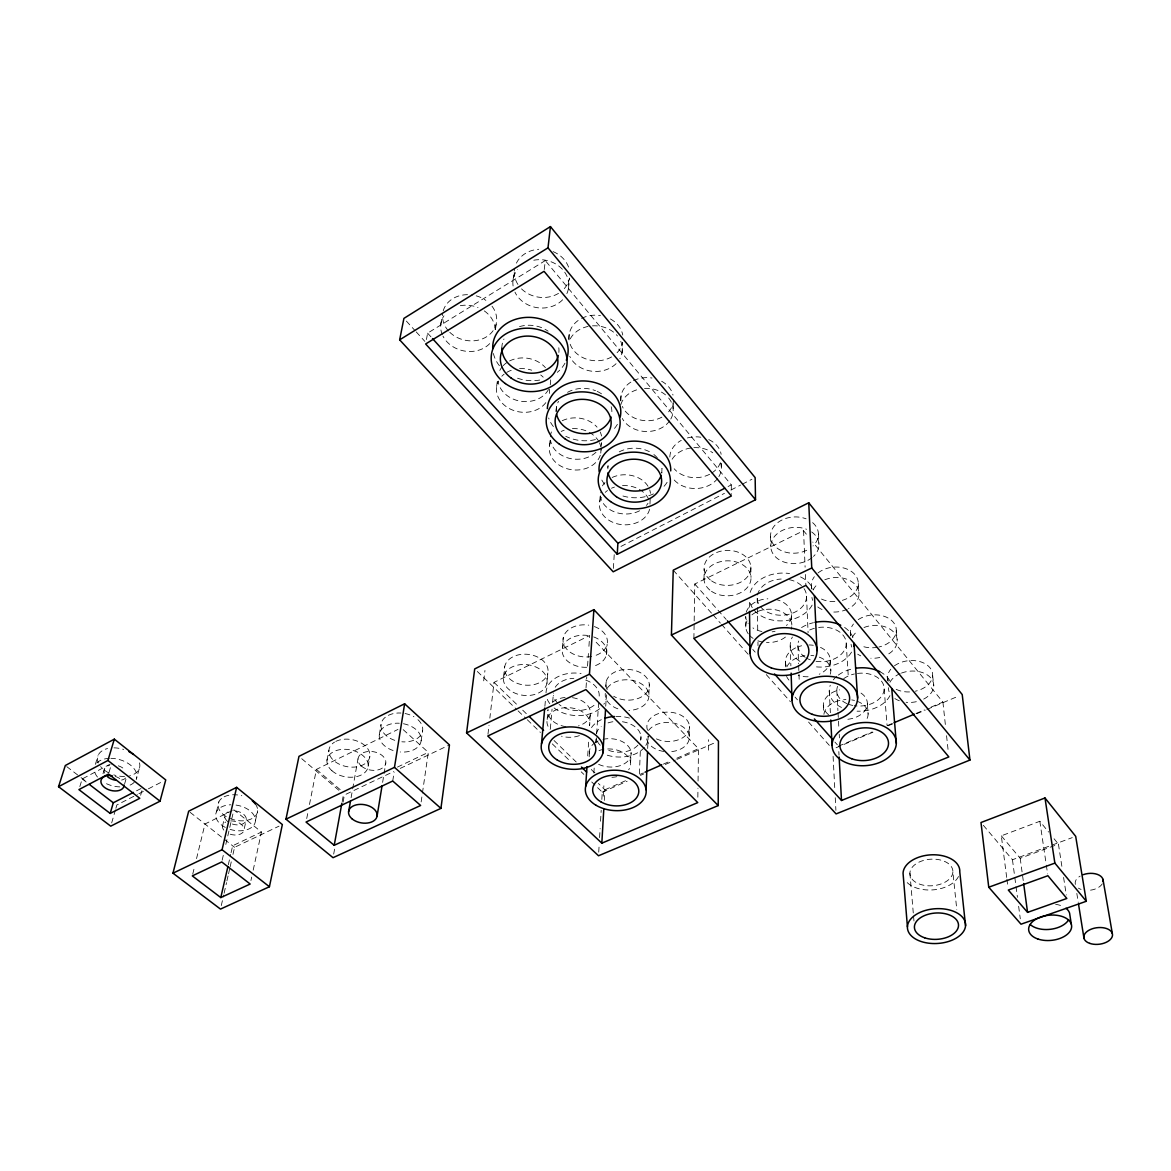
<?xml version="1.0" encoding="UTF-8"?>
<svg xmlns="http://www.w3.org/2000/svg" width="1171" height="1171" viewBox="0 0 1171 1171"><rect width="100%" height="100%" fill="white"/><g stroke="black" fill="none" stroke-linecap="round" stroke-linejoin="round"><path stroke-width="0.75" stroke-dasharray="5 3.75" d="M721.336 466.922L721.336 463.306M708.455 750.157L708.543 739.706M704.02 579.513L704.137 569.106M697.843 797.217L697.96 788.229M698.062 781.042L698.487 748.693L594.736 640.771M693.891 638.429L694.784 584.022L803.555 530.726L808.166 536.391M689.28 736.53L689.47 726.181M673.135 408.65L673.296 403.263M661.791 473.172L661.966 468.415A27.182 21.444 1.9 0 1 661.82 472.63M647.665 748.503L648.134 735.944A29.699 20.317 2.9 0 1 645.323 746.205M648.895 694.447L649.29 684.098M649.964 504.13L650.271 496.899M639.381 773.855L640.435 748.737M640.8 739.779L640.947 736.178M630.598 762.584L631.081 752.294M604.295 800.466L604.909 789.796L598.396 783.472M605.729 706.186L606.168 698.999M598.732 852.137L599.157 844.862M599.581 837.602L600.123 828.512M600.547 821.237L601.191 810.332M601.821 799.427L602.26 792.152L591.736 781.994M603.27 796.163L603.87 785.814M620.776 400.672L621.113 395.3M606.49 654.677L607.12 644.328M605.846 686.894L606.154 681.727M613.399 568.403L614.409 551.439M621.991 353.144L622.665 342.474A27.094 22.791 3.9 0 1 616.766 353.027M593.858 773.05L594.209 767.693M595.79 742.634L596.024 739.047M596.083 742.809L596.537 735.637M596.654 733.836L598.688 701.517M607.866 468.839L608.071 465.677A27.182 21.444 1.9 0 0 607.705 468.473M589.174 756.803L589.613 749.952M590.213 715.408L589.525 725.713A21.459 14.784 4.4 0 0 564.232 707.767A21.459 14.784 4.4 0 0 550.121 729.489M587.71 755.895L588.779 739.794M599.772 501.539L600.401 492.537M601.25 446.327L601.499 442.74A25.791 20.654 4.7 0 1 600.372 446.195M586.027 687.758L586.773 676.94M587.535 666.138L588.413 653.52M588.925 646.319L589.686 635.516L494.016 682.386L489.844 718.13M562.402 648.09L563.266 637.756M550.355 728.845L552.053 709.128M552.668 701.956L553.444 692.998M547.179 719.462L548.072 709.187M546.916 683.352A21.927 15.443 5.8 0 0 517.187 665.201A21.927 15.443 5.8 0 0 511.698 691.461A21.927 15.443 5.8 0 0 546.916 683.352L547.838 673.047A21.825 15.457 5.8 0 0 518.27 654.911A21.825 15.457 5.8 0 0 512.796 681.185A21.825 15.457 5.8 0 0 547.838 673.047M544.881 706.259L545.525 699.087M568.74 339.268L569.252 333.94M556.02 411.65L556.488 406.952M568.447 288.593L569.487 278.054A27.855 24.064 8.3 0 1 563.719 289.222M549.536 445.522L550.619 434.778A25.791 20.654 4.7 0 1 552.463 429.64M503.574 676.926L504.716 666.636M544.266 269.52L545.291 260.577L427.605 333.149L426.2 340.878M487.97 734.232L489.01 725.288M483.696 680.849L484.955 670.471M496.621 386.518L497.573 379.404M513.088 279.664L514.493 269.169M495.479 329.373L496.475 322.318M421.15 801.93L422.16 794.846M422.424 793.074L428.308 752.368L401.199 727.85M421.136 740.804L422.658 730.602M392.724 781.013L394.144 772.143M382.624 782.36L383.781 775.304M384.059 773.548L385.801 762.965M379.302 734.7L381.029 724.512M368.133 766.376L369.875 756.232M440.794 324.265L442.638 313.726M351.095 797.685L352.354 790.645M352.661 788.873L357.989 758.925M333.676 854.098L334.979 846.94M343.103 802.164L344.391 795.007M342.195 801.476L343.469 794.465M326.958 760.403L328.919 750.274M306.714 818.544L308.105 811.518M309.481 804.506L316.404 769.391L397.95 729.445M250.931 880.563L251.677 877.094M253.185 870.17L261.47 832.01L233.863 809.834L225.374 846.326M255.439 820.725L257.649 810.713M230.248 834.22A10.963 6.821 12.1 0 0 244.066 829.492L246.349 819.422M221.29 905.564L223.705 894.981M224.115 893.21L226.53 882.627M226.925 880.855L228.125 875.571M228.535 873.8L229.736 868.501M230.145 866.745L231.346 861.446M232.956 854.391L234.566 847.336L279.049 826.14M228.316 864.754L230.687 854.391M231.082 852.664L232.663 845.755L261.47 832.01M222.153 860.217L223.763 853.278M222.431 826.448L224.817 816.363M216.459 811.84L218.86 801.842M192.732 874.166L194.415 867.243M196.538 858.592L204.998 823.974L232.253 810.61M140.637 795.255L141.911 790.674M139.217 768.82L136.26 779.286A21.766 13.598 15.1 0 0 110.879 758.325M111.684 822.906L115.431 809.893M115.9 808.268L116.837 805.004L137.344 794.494M124.638 783.823L125.941 779.301M108.976 772.509L111.699 763.331M103.004 773.694L104.365 769.171M95.349 764.4L98.013 755.69M79.833 786.561L82.19 778.949L110.147 764.151M136.553 790.82L142.76 787.629M728.069 486.536L731.304 484.867L545.291 260.577M138.925 793.689L146.814 789.635M148.38 788.83L162.579 781.54M620.981 546.433L724.439 493.357M730.909 490.049L740.599 485.072M742.224 484.238L751.914 479.261M397.452 767.093L428.308 752.368M346.045 794.216L393.646 771.528M400.219 768.41L449.459 744.932M604.909 789.796L626.631 780.252M640.01 774.382L643.347 772.919M663.401 764.107L670.075 761.179M676.765 758.237L698.487 748.693M602.26 792.152L627.158 781.233M640.435 775.407L643.757 773.943M665.333 764.473L675.286 760.111M676.955 759.379L715.13 742.619M838.524 746.147L872.205 731.934M887.355 725.552L892.404 723.415M915.985 713.461L924.402 709.919M931.135 707.079L942.918 702.102L812.776 542.056M836.079 747.757L873.083 732.153M888.218 725.757L893.268 723.634M916.805 713.695L925.222 710.153M926.89 709.45L958.844 695.969M1006.679 877.386L1001.322 835.831L1039.833 821.281L1048.587 832.039M983.318 825.292L1012.461 859.748L1072.27 837.616M1001.322 835.831L1020.204 858.27L1058.438 844.145L1061.951 866.921M82.19 778.949L86.434 782.199M66.732 766.61L79.613 776.475M81.048 777.573L86.771 781.965M190.112 812.323L234.566 847.336M316.404 769.391L341.054 790.381M301.723 758.691L338.887 790.308M477.329 671.481L516.777 709.582M518.094 710.856L525.984 718.482M527.301 719.755L540.446 732.446M552.288 743.878L570.687 761.662M581.211 771.835L583.846 774.368M494.016 682.386L517.494 705.132M522.72 710.182L526.628 713.973M554.029 740.511L576.205 761.984M406.381 321.103L415.002 330.573M416.232 331.92L424.853 341.39M427.605 333.149L431.294 337.219M673.237 570.189L711.895 613.575M713.11 614.936L720.355 623.074M721.556 624.421L748.137 654.252M766.273 674.598L790.425 701.707M808.561 722.053L830.298 746.454M694.784 584.022L726.181 619.444M752.763 649.422L755.178 652.145M795.036 697.096L797.451 699.834M834.908 742.063L837.324 744.785M1054.061 838.758L1058.438 844.145M1076.822 893.414L1078.257 902.431M1063.59 877.445L1066.298 894.966M1039.833 821.281L1046.069 863.422M1046.318 865.179L1047.621 873.961M1020.204 858.27L1023.395 881.704M1012.461 859.748L1014.598 875.864M1014.833 877.65L1015.784 884.808M1016.018 886.608L1017.453 897.352M1018.638 906.295L1020.292 918.825M1006.914 879.201L1007.85 886.432M942.918 702.102L945.597 726.854M946.549 735.695L948.276 751.621M932.658 675.535L933.755 686.045M952.887 872.088A21.532 13.291 -4 0 1 919.908 884.237A21.532 13.291 -4 0 1 921.416 861.124A21.532 13.291 -4 0 1 952.887 872.088L956.809 909.721M896.313 630.54L897.235 641.035M909.911 873.098L913.38 914.214M913.541 916L913.995 921.357M887.574 677.219L887.867 680.717M884.164 688.885L887.062 725.361M867.374 703.654L868.121 714.105M858.27 583.436L859.016 593.917M850.336 632.399L850.556 635.882M846.238 643.611L848.39 678.272M836.797 690.612L837.909 710.621M838.012 712.436L838.817 726.986M839.226 734.261L839.431 737.906M838.831 751.577L839.022 755.207M830.268 660.137L830.825 670.588M833.093 756.364L834.777 788.742M835.245 797.729L835.904 810.317M829.244 690.89L830.371 712.7M818.427 534.093L818.953 544.544M823.345 705.22L823.769 713.915M811.357 585.5L811.518 588.984M806.541 596.215L808.092 632.677M803.555 530.726L805.106 567.174M805.414 574.463L805.882 585.398M797.919 645.543L798.593 663.737M798.666 665.552L799.193 680.117M791.479 614.629L791.83 625.065M790.22 645.836L790.879 665.845M785.375 661.864L785.536 667.075M770.533 536.377L770.796 546.798M757.213 598.337L757.33 605.612M757.359 607.442L757.783 632.896M757.944 641.986L758.003 645.631M750.86 566.984L751.006 577.42M749.396 602.318L749.484 609.593M745.781 626.968L745.678 616.546A22.922 16.657 -2.4 0 0 748.181 623.455M731.304 484.867L731.333 494.396M134.226 782.316A21.766 13.598 15.1 0 1 128.166 785.829M119.793 786.897A21.766 13.598 15.1 0 1 105.478 783.223M97.486 777.046A21.766 13.598 15.1 0 1 94.427 770.899M96.798 763.053A21.766 13.598 15.1 0 1 109.518 758.325M115.226 776.402A11.856 7.348 15 0 1 122.413 780.955M139.466 762.848A21.664 13.613 15.2 0 1 129.63 775.802M124.594 776.446A21.664 13.613 15.2 0 1 113.719 774.895M108.581 772.787A21.664 13.613 15.2 0 1 100.633 766.61M98.364 762.95A21.664 13.613 15.2 0 1 107.542 748.532M113.997 747.845A21.664 13.613 15.2 0 1 123.702 749.455M125.707 777.939A11.783 7.363 15.1 0 1 121.594 780.076M104.541 773.094A11.783 7.363 15.1 0 1 109.562 765.322M118.315 765.819A11.783 7.363 15.1 0 1 125.473 770.386M617.38 424.341A36.799 29.875 4.4 0 1 612.272 430.752M595.439 439.593A36.799 29.875 4.4 0 1 565.783 436.329M553.4 426.566A36.799 29.875 4.4 0 1 548.643 417.988M550.633 379.858A26.494 21.751 7.9 0 1 549.126 388.216M548.496 389.504A26.494 21.751 7.9 0 1 520.671 401.229A26.494 21.751 7.9 0 1 498.085 381.556M499.812 370.417A26.494 21.751 7.9 0 1 502.242 366.728M503.252 365.601A26.494 21.751 7.9 0 1 508.155 361.751M509.561 360.975A26.494 21.751 7.9 0 1 545.423 367.665M501.832 348.109A28.66 23.888 7.9 0 1 503.984 339.005M519.543 326.607A28.66 23.888 7.9 0 1 548.116 331.173M558.801 347.743A28.66 23.888 7.9 0 1 558.874 352.442M620.762 341.317A27.27 22.82 3.9 0 1 619.854 358.78M616.063 363.698A27.27 22.82 3.9 0 1 569.75 356.335M570.233 338.887A27.27 22.82 3.9 0 1 590.682 326.006M592.453 325.845A27.27 22.82 3.9 0 1 617.454 335.945M611.599 356.921A27.094 22.791 3.9 0 1 569.34 341.361M569.091 339.897A27.094 22.791 3.9 0 1 580.099 319.2M581.577 318.395A27.094 22.791 3.9 0 1 600.46 315.57M610.428 318.966A27.094 22.791 3.9 0 1 622.767 335.052M545.803 402.663A26.655 21.781 7.9 0 1 511.127 409.455A26.655 21.781 7.9 0 1 498.378 381.058M501.832 376.242A26.655 21.781 7.9 0 1 504.13 374.178M506.765 372.393A26.655 21.781 7.9 0 1 511.229 370.314M519.587 368.616A26.655 21.781 7.9 0 1 531.722 370.197M540.724 374.983A26.655 21.781 7.9 0 1 543.183 377.164M549.375 389.109A26.655 21.781 7.9 0 1 549.477 393.412M558.523 293.365A27.855 24.064 8.3 0 1 519.924 287.158M517.933 284.465A27.855 24.064 8.3 0 1 514.259 272.301M516.396 263.138A27.855 24.064 8.3 0 1 538.704 249.277M553.078 251.619A27.855 24.064 8.3 0 1 569.033 268.613M600.269 455.256A25.952 20.683 4.7 0 1 566.749 468.634A25.952 20.683 4.7 0 1 551.395 440.369M561.187 431.455A25.952 20.683 4.7 0 1 564.202 430.225M572.399 428.645A25.952 20.683 4.7 0 1 598.805 441.511M599.45 442.784A25.952 20.683 4.7 0 1 600.767 446.766M667.104 482.291A35.877 28.309 1.9 0 1 663.137 487.238M653.477 493.899A35.877 28.309 1.9 0 1 619.708 494.923M604.587 484.238A35.877 28.309 1.9 0 1 601.265 478.924M720.385 462.691A25.791 20.434 -1.1 0 1 711.002 473.523M709.626 474.284A25.791 20.434 -1.1 0 1 674.174 468.766M669.827 457.056A25.791 20.434 -1.1 0 1 681.288 440.355M687.377 437.939A25.791 20.434 -1.1 0 1 700.829 437.207M708.733 439.579A25.791 20.434 -1.1 0 1 721.146 454.304M564.949 363.215A37.823 31.529 7.9 0 1 557.294 372.349M539.729 380.063A37.823 31.529 7.9 0 1 517.392 378.16M499.432 365.747A37.823 31.529 7.9 0 1 493.386 353.437M533.8 260.211A28.045 24.108 8.2 0 1 562.124 268.993A28.045 24.108 8.2 0 1 566.413 294.55M562.636 299.776A28.045 24.108 8.2 0 1 514.962 292.121M513.088 285.973A28.045 24.108 8.2 0 1 517.597 269.52M668.656 398.008A26.582 21.59 1 0 1 670.485 419.584M669.666 420.828A26.582 21.59 1 0 1 645.192 431.484A26.582 21.59 1 0 1 622.284 418.457M620.806 404.668A26.582 21.59 1 0 1 637.668 389.548M644.518 388.391A26.582 21.59 1 0 1 667.631 396.852M673.53 399.296A26.406 21.576 1 0 1 667.031 413.465M661.893 417.139A26.406 21.576 1 0 1 622.299 406.41M620.806 400.921A26.406 21.576 1 0 1 632.047 381.395M633.496 380.634A26.406 21.576 1 0 1 651.984 378.013M661.63 381.248A26.406 21.576 1 0 1 673.003 395.081M720.721 463.379A25.938 20.449 -1 0 1 718.496 477.27M717.677 478.441A25.938 20.449 -1 0 1 694.374 488.512A25.938 20.449 -1 0 1 672.169 477.3M672.125 459.237A25.938 20.449 -1 0 1 692.163 447.82M693.861 447.673A25.938 20.449 -1 0 1 712.773 452.767M649.598 509.239A25.308 19.629 2.4 0 1 617.088 523.788A25.308 19.629 2.4 0 1 601.704 496.665M605.231 492.362A25.308 19.629 2.4 0 1 607.515 490.517M611.496 488.248A25.308 19.629 2.4 0 1 614.468 487.092M622.518 485.599A25.308 19.629 2.4 0 1 648.602 499.08M648.017 503.237A25.162 19.614 2.4 0 1 646.407 505.433M639.6 510.776A25.162 19.614 2.4 0 1 600.299 495.845M602.45 485.863A25.162 19.614 2.4 0 1 604.953 482.554M612.184 477.446A25.162 19.614 2.4 0 1 649.056 488.248M649.7 489.902A25.162 19.614 2.4 0 1 650.417 493.298M489.698 343.615A27.46 22.937 12 0 1 443.004 336.179M442.345 334.76A27.46 22.937 12 0 1 443.941 315.833M460.335 305.69A27.46 22.937 12 0 1 478.031 307.534M484.296 310.901A27.46 22.937 12 0 1 495.201 329.9M492.01 306.202A27.284 22.893 12.2 0 1 486.419 336.882A27.284 22.893 12.2 0 1 449.635 332.154M448.493 330.954A27.284 22.893 12.2 0 1 442.492 316.726M443.238 310.783A27.284 22.893 12.2 0 1 472.718 295.077M476.231 295.839A27.284 22.893 12.2 0 1 485.863 300.361M595.995 452.284A25.791 20.654 4.7 0 1 568.813 458.183A25.791 20.654 4.7 0 1 550.502 440.179M562.212 420.726A25.791 20.654 4.7 0 1 597.049 427.137M600.225 432.026A25.791 20.654 4.7 0 1 601.528 436.007M619.239 451.874A27.182 21.444 1.9 0 1 652.554 453.558M653.872 454.524A27.182 21.444 1.9 0 1 657.326 457.832M556.21 411.387A27.87 22.63 4.4 0 1 558.508 401.302M567.569 392.329A27.87 22.63 4.4 0 1 595.527 390.69M597.166 391.392A27.87 22.63 4.4 0 1 601.748 394.012M611.189 406.747A27.87 22.63 4.4 0 1 611.862 412.66M1055.657 904.334A21.459 12.661 -5.8 0 1 1060.677 905.52M1102.277 883.812A14.067 8.417 -6.9 0 1 1087.874 890.384M1081.111 889.404A14.067 8.417 -6.9 0 1 1078.432 888.13M1075.373 884.412A14.067 8.417 -6.9 0 1 1080.16 876.098M958.493 876.508A28.426 17.55 -4 0 1 934.18 889.77A28.426 17.55 -4 0 1 906.515 881.909M403.439 723.737A21.151 14.242 9.1 0 1 421.179 740.54A21.151 14.242 9.1 0 1 400.233 751.972M393.105 750.509A21.151 14.242 9.1 0 1 379.477 733.675A21.151 14.242 9.1 0 1 399.311 723.224M417.959 719.682A21.034 14.257 9.1 0 1 420.755 735.183A21.034 14.257 9.1 0 1 401.843 741.799M394.759 740.335A21.034 14.257 9.1 0 1 387.001 716.067M388.348 715.335A21.034 14.257 9.1 0 1 400.95 713.022M405.064 713.534A21.034 14.257 9.1 0 1 413.934 716.769M335.814 741.404A20.712 13.73 10.2 0 1 369.407 751.987A20.712 13.73 10.2 0 1 344.025 765.98A20.712 13.73 10.2 0 1 334.525 742.121M593.682 636.922A22.351 16.043 4 0 1 606.783 652.51A22.351 16.043 4 0 1 592.336 666.533M586.715 667.294A22.351 16.043 4 0 1 562.153 650.007A22.351 16.043 4 0 1 588.047 635.516M594.385 626.573A22.234 16.043 4 0 1 607.412 642.162A22.234 16.043 4 0 1 593.038 656.199M591.677 656.492A22.234 16.043 4 0 1 563.061 641.254A22.234 16.043 4 0 1 588.779 625.168M648.544 730.514A21.444 14.667 1.5 0 1 673.706 723.093A21.444 14.667 1.5 0 1 689.207 738.93A21.444 14.667 1.5 0 1 669.329 751.767M663.796 751.46A21.444 14.667 1.5 0 1 646.509 737.964M647.519 730.162A21.327 14.667 1.4 0 1 669.051 712.144A21.327 14.667 1.4 0 1 688.343 731.846A21.327 14.667 1.4 0 1 655.687 738.52M579.396 735.608A21.459 14.784 4.4 0 1 561.509 736.222M572.458 697.667A21.356 14.799 4.4 0 1 590.257 710.812A21.356 14.799 4.4 0 1 578.489 725.874M565.915 726.693A21.356 14.799 4.4 0 1 547.882 710.46M552.463 702.307A21.356 14.799 4.4 0 1 566.852 697.345M607.222 688.255A21.883 15.325 2.6 0 1 632.691 680.424A21.883 15.325 2.6 0 1 648.88 696.965A21.883 15.325 2.6 0 1 628.915 710.446M617.864 708.806A21.883 15.325 2.6 0 1 605.29 693.378M607.193 689.646A21.766 15.34 2.6 0 1 627.51 669.431A21.766 15.34 2.6 0 1 648.075 690.451A21.766 15.34 2.6 0 1 613.663 696.247M607.72 748.957A21.019 14.169 3.2 0 1 626.866 755.515A21.019 14.169 3.2 0 1 628.681 769.742M616.883 776.666A21.019 14.169 3.2 0 1 611.569 777.31M594.97 772.816A21.019 14.169 3.2 0 1 590.023 767.547M598.996 750.596A21.019 14.169 3.2 0 1 602.333 749.63M602.948 739.34A20.917 14.184 3.2 0 1 630.862 755.822A20.917 14.184 3.2 0 1 596.961 763.419M589.452 753.656A20.917 14.184 3.2 0 1 594.092 743.38M595.307 742.487A20.917 14.184 3.2 0 1 598.088 740.95M606.578 694.842A30.329 21.239 4.2 0 1 603.841 704.21M599.654 708.733A30.329 21.239 4.2 0 1 553.18 707.196M549.828 703.669A30.329 21.239 4.2 0 1 546.506 697.052M546.023 692.895A30.329 21.239 4.2 0 1 581.065 673.486M594.019 705.308A22.981 16.087 4.2 0 1 559.065 704.43M557.82 703.303A22.981 16.087 4.2 0 1 553.488 695.413M555.244 687.216A22.981 16.087 4.2 0 1 573.849 678.316M585.676 680.073A22.981 16.087 4.2 0 1 598.923 697.931M644.431 747.347A29.699 20.317 2.9 0 1 606.154 754.841M591.501 727.601A29.699 20.317 2.9 0 1 601.323 719.682M615.873 716.389A29.699 20.317 2.9 0 1 631.169 718.643M637.932 745.122A22.498 15.399 2.9 0 1 605.744 749.118M600.225 745.239A22.498 15.399 2.9 0 1 596.156 737.701M596.361 733.69A22.498 15.399 2.9 0 1 601.191 726.532M608.042 722.902A22.498 15.399 2.9 0 1 613.589 721.643M622.43 721.746A22.498 15.399 2.9 0 1 640.654 740.189M851.537 652.086A31.939 22.732 -3.8 0 1 814.167 666.606M799.925 661.381A31.939 22.732 -3.8 0 1 792.386 637.024M801.564 627.568A31.939 22.732 -3.8 0 1 813.406 622.694M844.613 627.422A31.939 22.732 -3.8 0 1 852.927 637.434M863.993 627.51A23.171 16.394 -5.4 0 1 894.263 632.794A23.171 16.394 -5.4 0 1 886.637 655.043M879.787 657.473A23.171 16.394 -5.4 0 1 870.843 658.234M860.729 655.848A23.171 16.394 -5.4 0 1 857.684 654.15M851.771 647.08A23.171 16.394 -5.4 0 1 851.083 644.299M852.415 637.185A23.171 16.394 -5.4 0 1 857.831 630.92M775.304 599.362A22.922 16.657 -2.4 0 1 786.444 625.504M775.07 631.286A22.922 16.657 -2.4 0 1 772.172 631.828M761.897 631.52A22.922 16.657 -2.4 0 1 752.953 627.934M746.22 612.199A22.922 16.657 -2.4 0 1 767.839 598.791M757.886 611.408A23.039 16.657 -2.4 0 1 782.901 612.418A23.039 16.657 -2.4 0 1 791.172 629.413M785.448 637.068A23.039 16.657 -2.4 0 1 766.463 642.498M762.087 641.942A23.039 16.657 -2.4 0 1 757.944 640.786M753.099 638.371A23.039 16.657 -2.4 0 1 749.294 635.106M748.298 633.877A23.039 16.657 -2.4 0 1 748.43 618.493M751.914 614.863A23.039 16.657 -2.4 0 1 756.583 611.979M858.211 619.649A23.039 16.409 -5.6 0 1 893.693 622.723A23.039 16.409 -5.6 0 1 878.953 646.992M877.503 647.285A23.039 16.409 -5.6 0 1 861.68 646.055M850.673 635.238A23.039 16.409 -5.6 0 1 853.425 624.026M812.132 605.1A32.583 23.888 -3.1 0 1 784.79 620.718A32.583 23.888 -3.1 0 1 754.27 610.325M752.265 607.647A32.583 23.888 -3.1 0 1 749.499 600.225M750.143 592.453A32.583 23.888 -3.1 0 1 789.576 573.556M800.525 576.908A32.583 23.888 -3.1 0 1 813.23 589.701M889.945 695.633A31.31 21.649 -4.4 0 1 857.055 711.178M841.481 707.46A31.31 21.649 -4.4 0 1 830.254 685.24M833.342 679.853A31.31 21.649 -4.4 0 1 836.899 676.223M838.304 675.111A31.31 21.649 -4.4 0 1 852.429 668.861M879.816 671.656A31.31 21.649 -4.4 0 1 890.838 683M894.454 665.816A22.615 15.633 -6 0 1 929.891 667.646A22.615 15.633 -6 0 1 915.341 691.212M909.53 691.944A22.615 15.633 -6 0 1 895.273 688.855M888.247 681.244A22.615 15.633 -6 0 1 890.78 669.241M857.099 701.253A22.161 15.15 -3.7 0 1 865.969 720.575M823.916 714.325A22.161 15.15 -3.7 0 1 845.945 699.585M851.727 699.907A22.161 15.15 -3.7 0 1 854.493 700.463M824.779 579.806A23.64 17.228 -4.9 0 1 855.811 585.28A23.64 17.228 -4.9 0 1 848.477 608.627M847.175 609.271A23.64 17.228 -4.9 0 1 830.912 611.906M822.042 609.535A23.64 17.228 -4.9 0 1 816.231 605.597M812.718 600.372A23.64 17.228 -4.9 0 1 811.942 597.444M813.142 589.994A23.64 17.228 -4.9 0 1 818.544 583.407M811.664 531.956A24.123 18.121 -4.2 0 1 813.494 556.415M812.103 557.63A24.123 18.121 -4.2 0 1 779.637 560.045A24.123 18.121 -4.2 0 1 774.924 535.967A24.123 18.121 -4.2 0 1 806.57 529.277M820.49 647.387A22.469 15.882 -3.2 0 1 819.217 674.233M808.122 676.75A22.469 15.882 -3.2 0 1 798.227 675.506M786.268 665.933A22.469 15.882 -3.2 0 1 801.608 645.763M808.927 644.958A22.469 15.882 -3.2 0 1 813.318 645.294M819.319 657.151A22.586 15.882 -3.1 0 1 830.093 674.73M788.947 680.073A22.586 15.882 -3.1 0 1 786.59 676.355M786.868 666.811A22.586 15.882 -3.1 0 1 804.916 655.687M810.859 655.453A22.586 15.882 -3.1 0 1 813.801 655.745M861.007 693.086A22.044 15.15 -3.8 0 1 865.676 709.436A22.044 15.15 -3.8 0 1 845.33 719.477M828.585 714.72A22.044 15.15 -3.8 0 1 839.578 689.88M901.465 673.076A22.732 15.618 -5.8 0 1 931.34 678.609A22.732 15.618 -5.8 0 1 921.826 699.965M916.337 701.692A22.732 15.618 -5.8 0 1 906.12 702.293M899.343 700.756A22.732 15.618 -5.8 0 1 894.761 698.472M889.111 691.71A22.732 15.618 -5.8 0 1 888.438 687.699M889.916 682.283A22.732 15.618 -5.8 0 1 900.133 673.603M812.615 522.632A23.991 18.121 -4.3 0 1 813.011 545.964M806.746 550.253A23.991 18.121 -4.3 0 1 770.533 536.128A23.991 18.121 -4.3 0 1 806.102 518.826M818.631 627.466A24.196 17.214 -3.8 0 1 846.209 644.548A24.196 17.214 -3.8 0 1 816.055 661.308M810.259 659.844A24.196 17.214 -3.8 0 1 806.395 658.058M805.238 657.341A24.196 17.214 -3.8 0 1 798.622 641.049M809.673 630.027A24.196 17.214 -3.8 0 1 815.514 628.037M804.038 588.618A24.679 18.092 -3.1 0 1 789.415 614.16A24.679 18.092 -3.1 0 1 757.549 600.752A24.679 18.092 -3.1 0 1 781.218 579.03M789.239 579.645A24.679 18.092 -3.1 0 1 803.013 587.257M857.45 673.427A23.727 16.409 -4.4 0 1 884.105 689.792A23.727 16.409 -4.4 0 1 854.245 705.703M852.781 705.454A23.727 16.409 -4.4 0 1 848.594 704.283M846.867 703.595A23.727 16.409 -4.4 0 1 837.572 686.323M843.691 678.682A23.727 16.409 -4.4 0 1 854.376 673.969M818.031 572.941A23.508 17.228 -5 0 1 854.669 574.302A23.508 17.228 -5 0 1 842.344 600.357M834.879 601.572A23.508 17.228 -5 0 1 819.89 598.235M811.766 588.471A23.508 17.228 -5 0 1 814.343 576.703M236.03 805.077A20.141 12.603 12.1 0 1 255.219 822.247A20.141 12.603 12.1 0 1 230.058 829.361M225.344 827.429A20.141 12.603 12.1 0 1 215.918 813.362A20.141 12.603 12.1 0 1 230.833 804.77M255.307 803.95A20.053 12.632 12.2 0 1 251.531 818.807A20.053 12.632 12.2 0 1 227.672 817.446M226.252 816.655A20.053 12.632 12.2 0 1 222.958 797.48M224.144 796.822A20.053 12.632 12.2 0 1 241.811 795.738M230.672 820.915A10.963 6.821 12.1 0 1 244.066 829.492M223.793 830.093A10.963 6.821 12.1 0 1 225.74 822.027M235.825 810.976A10.92 6.836 12.1 0 1 245.925 821.12A10.92 6.836 12.1 0 1 230.014 823.067M227.833 821.661A10.92 6.836 12.1 0 1 228.125 811.913M601.118 448.127L600.738 453.514A25.952 20.683 4.7 0 0 600.986 448.112M361.283 765.966A14.052 9.309 9.6 0 0 385.039 765.278A14.052 9.309 9.6 0 0 369.407 751.431A14.052 9.309 9.6 0 0 361.283 765.966M331.935 770.738A20.815 13.715 10.2 0 0 367.035 769.786A20.815 13.715 10.2 0 0 343.703 749.294A20.815 13.715 10.2 0 0 331.935 770.738M711.485 591.296A23.522 17.492 -1.3 0 0 750.421 581.972A23.522 17.492 -1.3 0 0 720.589 561.656A23.522 17.492 -1.3 0 0 711.485 591.296M711.573 580.889A23.391 17.492 -1.4 0 0 750.289 571.55A23.391 17.492 -1.4 0 0 720.604 551.248A23.391 17.492 -1.4 0 0 711.573 580.889"/><path stroke-width="1.5" d="M718.218 805.575L718.452 741.17L593.887 609.652L474.694 668.934L466.57 732.914L598.513 855.767L718.218 805.575L589.452 674.203L593.887 609.652M671.422 635.048L673.237 570.189L808.751 502.783L962.211 694.549L969.954 760.052L836.094 813.918L671.422 635.048L811.752 567.994L808.751 502.783M646.099 789.766L647.534 752.089M601.835 843.164L487.765 736.017L585.895 689.558L697.77 802.603L601.835 843.164L603.782 809.366M602.948 752.88A31.149 21.151 4.2 0 0 561.436 727.85A31.149 21.151 4.2 0 0 552.463 763.668A31.149 21.151 4.2 0 0 602.948 752.88L605.524 709.772M617.249 554.293L425.644 343.967L544.061 271.321L731.348 495.992L617.249 554.293L617.893 543.212L432.509 338.565M585.676 786.312L586.993 766.639M541.5 743.878L544.72 708.045M755.515 499.739L547.999 247.842L550.429 226.603L403.907 318.395L399.662 339.839L613.194 571.799L755.515 499.739L755.149 477.607L550.429 226.603M440.925 808.385L449.459 744.932L404.624 703.786L298.971 756.349L285.958 819.188L333.032 857.684L440.925 808.385L394.481 767.356L404.624 703.786M377.121 815.88L382.039 785.887M348.592 811.781L350.466 801.213M334.218 845.301L420.638 805.472L392.724 781.013L306.026 822.057L334.218 845.301L341.873 803.233M269.418 886.74L282.343 824.56L236.644 787.351L188.677 811.196L172.971 873.185L220.485 909.091L269.418 886.74L222.066 849.722L172.971 873.185M220.792 897.572L250.17 884.032L221.743 861.958L192.307 875.893L220.792 897.572L227.921 866.481M222.066 849.722L236.644 787.351M160.032 801.198L165.74 779.93L114.319 739.15L65.313 765.512L58.55 786.707L110.747 826.155L160.032 801.198L107.937 760.477L58.55 786.707M110.206 813.435L139.788 798.315L108.522 774.031L78.896 789.605L110.206 813.435L113.294 802.779L133.45 792.416M107.937 760.477L114.319 739.15M399.662 339.839L547.999 247.842M617.893 543.212L724.82 488.205M285.958 819.188L394.481 767.356M466.57 732.914L589.452 674.203M645.016 772.187L661.717 764.839M894.088 722.697L914.302 714.178M841.51 800.481L948.847 756.92L805.882 585.398L693.891 638.429L841.51 800.481L839.124 757.008M1044.986 797.978L980.991 822.525L988.748 887.223L1021.01 924.197L1086.307 901.275L1075.695 836.357L1044.986 797.978L1054.866 863.115L1086.307 901.275M988.748 887.223L1054.866 863.115M1027.567 912.37L1066.84 898.464L1047.884 875.718L1008.304 890.048L1027.567 912.37L1023.644 883.52M89.259 784.365L113.294 802.779M529.233 716.506L543.593 730.397M581.431 767.049L586.642 772.099M727.396 620.806L750.348 646.699M774.499 673.94L792.621 694.374M814.372 718.906L832.493 739.34M811.752 567.994L969.954 760.052M1102.98 879.392L1112.333 933.565M1078.535 904.232L1084.009 938.454M1071.304 924.182L1069.591 913.146A21.459 12.661 -5.8 0 0 1065.991 908.286M965.563 925.719A29.129 17.404 -3.6 0 0 923.114 911.17A29.129 17.404 -3.6 0 0 920.83 941.411A29.129 17.404 -3.6 0 0 965.563 925.719L959.781 871.927A28.426 17.55 -4 0 0 932.35 854.786A28.426 17.55 -4 0 0 903.061 873.259L907.423 926.861M891.775 688.607L896.327 743.336A32.173 21.576 -3.9 0 1 847.614 763.243A32.173 21.576 -3.9 0 1 848.682 725.786A32.173 21.576 -3.9 0 1 896.327 743.336M857.611 698.062A32.832 22.688 -3.3 0 0 808.532 679.736A32.832 22.688 -3.3 0 0 808.297 719.067A32.832 22.688 -3.3 0 0 857.611 698.062L854.01 643.303A31.939 22.732 -3.8 0 1 853.718 646.29M830.751 719.975L832.069 745.429M814.46 595.878L817.021 650.593A33.52 23.874 -2.6 0 1 767.093 672.769A33.52 23.874 -2.6 0 1 766.434 631.432A33.52 23.874 -2.6 0 1 817.021 650.593M791.113 673.12L792.02 700.419M749.513 611.408L750.04 653.213M124.097 784.951A11.856 7.348 15 0 1 112.767 790.806A11.856 7.348 15 0 1 100.896 781.584A11.856 7.348 15 0 1 112.196 775.7M128.898 751.621A21.664 13.613 15.2 0 1 133.377 754.505M115.885 780.267A11.783 7.363 15.1 0 1 107.673 776.9M547.325 408.664A36.799 29.875 4.4 0 1 587.988 381.219A36.799 29.875 4.4 0 1 620.249 416.978M599.171 471.723A35.877 28.309 1.9 0 1 633.818 441.13A35.877 28.309 1.9 0 1 670.72 470.918M558.318 355.501A28.66 23.888 7.9 0 1 527.389 372.92A28.66 23.888 7.9 0 1 501.832 348.109M492.728 348.49A37.823 31.529 7.9 0 1 535.63 317.912A37.823 31.529 7.9 0 1 566.34 360.185M661.147 475.367A27.182 21.444 1.9 0 1 633.526 491.03A27.182 21.444 1.9 0 1 608.027 472.66M611.116 417.037A27.87 22.63 4.4 0 1 583.231 433.665A27.87 22.63 4.4 0 1 556.62 414.329M1068.669 919.762A21.459 12.661 -5.8 0 1 1050.621 929.276A21.459 12.661 -5.8 0 1 1030.217 924.505M1083.248 874.664A14.067 8.417 -6.9 0 1 1097.256 874.342A14.067 8.417 -6.9 0 1 1103.111 881.602M604.646 718.365A29.699 20.317 2.9 0 1 614.321 716.462M815.031 622.343A31.939 22.732 -3.8 0 1 840.749 625.212M855.65 668.26A31.31 21.649 -4.4 0 1 879.816 671.656M252.277 800.847A20.053 12.632 12.2 0 1 255.307 803.95M505.36 383.576A38.072 31.573 7.9 0 0 566.662 366.333A38.072 31.573 7.9 0 0 515.386 329.798A38.072 31.573 7.9 0 0 505.36 383.576M511.2 378.101A28.851 23.918 7.9 0 0 557.572 364.898A28.851 23.918 7.9 0 0 518.607 337.321A28.851 23.918 7.9 0 0 511.2 378.101M559.387 444.146A37.033 29.919 4.4 0 0 619.576 428A37.033 29.919 4.4 0 0 570.467 393.368A37.033 29.919 4.4 0 0 559.387 444.146M565.198 438.979A28.06 22.659 4.4 0 0 610.75 426.61A28.06 22.659 4.4 0 0 573.439 400.482A28.06 22.659 4.4 0 0 565.198 438.979M610.589 501.569A36.096 28.338 1.9 0 0 669.724 486.419A36.096 28.338 1.9 0 0 622.621 453.543A36.096 28.338 1.9 0 0 610.589 501.569M616.385 496.68A27.343 21.459 1.9 0 0 661.132 485.087A27.343 21.459 1.9 0 0 625.343 460.276A27.343 21.459 1.9 0 0 616.385 496.68M1037.857 938.996A21.561 12.632 -5.7 0 0 1071.567 927.476A21.561 12.632 -5.7 0 0 1041.019 916.908A21.561 12.632 -5.7 0 0 1037.857 938.996M1089.777 943.387A14.418 8.343 -6.4 0 0 1112.45 935.746A14.418 8.343 -6.4 0 0 1092.25 928.779A14.418 8.343 -6.4 0 0 1089.777 943.387M924.651 937.795A22.073 13.174 -3.6 0 0 958.493 925.851A22.073 13.174 -3.6 0 0 926.276 914.888A22.073 13.174 -3.6 0 0 924.651 937.795M351.988 818.792A14.418 9.236 9.4 0 0 376.345 818.178A14.418 9.236 9.4 0 0 360.244 804.375A14.418 9.236 9.4 0 0 351.988 818.792M557.308 760.038A23.596 16.028 4.2 0 0 595.512 751.797A23.596 16.028 4.2 0 0 563.998 732.885A23.596 16.028 4.2 0 0 557.308 760.038M595.937 805.209A30.475 20.214 3 0 0 645.675 795.036A30.475 20.214 3 0 0 605.597 771.074A30.475 20.214 3 0 0 595.937 805.209M600.767 801.769A23.083 15.311 3 0 0 638.415 793.982A23.083 15.311 3 0 0 607.983 775.875A23.083 15.311 3 0 0 600.767 801.769M851.668 758.735A24.371 16.35 -3.9 0 0 888.511 743.6A24.371 16.35 -3.9 0 0 852.342 730.367A24.371 16.35 -3.9 0 0 851.668 758.735M812.337 714.339A24.869 17.184 -3.3 0 0 849.634 698.34A24.869 17.184 -3.3 0 0 812.381 684.537A24.869 17.184 -3.3 0 0 812.337 714.339M771.118 667.792A25.396 18.077 -2.6 0 0 808.868 650.915A25.396 18.077 -2.6 0 0 770.474 636.482A25.396 18.077 -2.6 0 0 771.118 667.792"/></g></svg>
